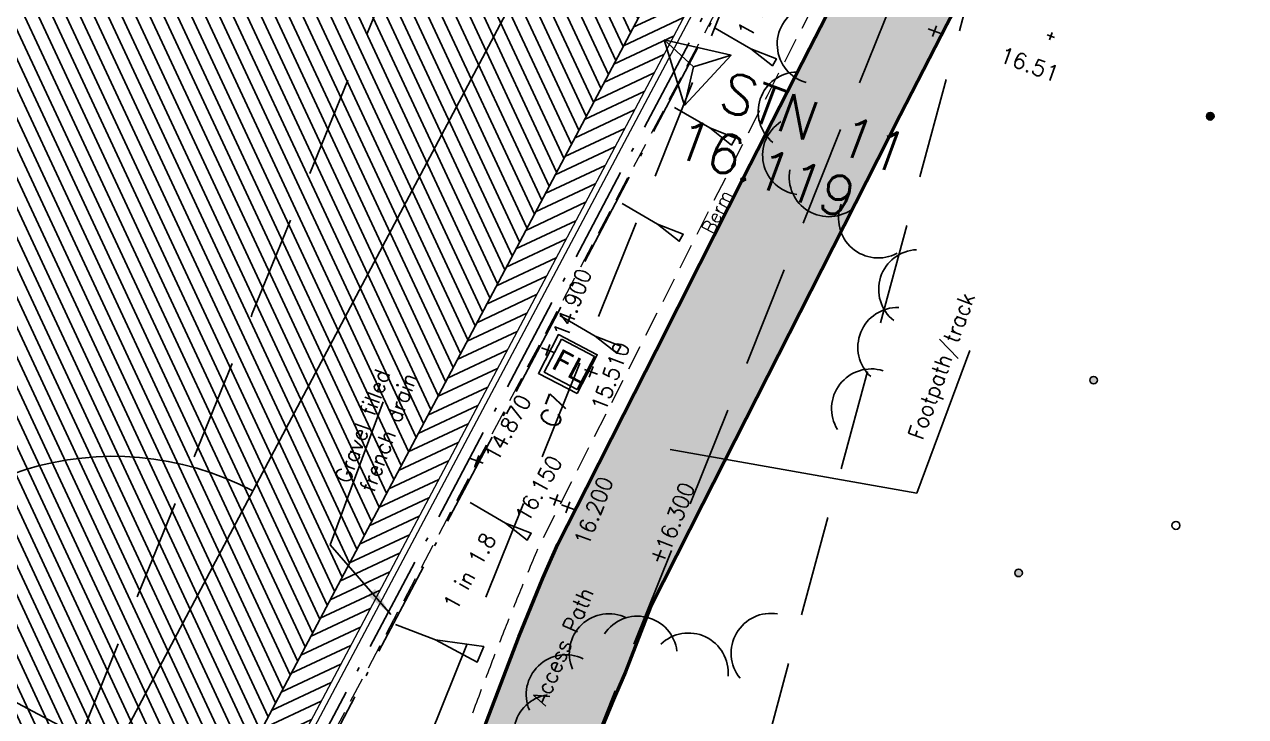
# Model space of a CAD drawing. Header units: millimetres. Extents: x 521005098 to 521837086, y 174609906 to 175681253.
# Drawn here: x 521441915 to 521472664, y 174704541 to 174721978 of the extents above; entities that cross this region are included whole.
import ezdxf

# ---------------------------------------------------------------- set-up
doc = ezdxf.new("R2010")
doc.units = ezdxf.units.MM
doc.header["$LTSCALE"] = 200
for name, pattern in [('layout$0$ACAD_ISO10W100', [18.5, 12, -3, 0.5, -3]), ('layout$0$DASHED', [19.05, 12.7, -6.35]), ('layout$0$HIDDEN', [9.525, 6.35, -3.175]), ('layout$0$survey$0$DASHED', [19.05, 12.7, -6.35])]:
    doc.linetypes.add(name, pattern=pattern)
for name, color, linetype in [('Gt Hatch', 8, 'Continuous'), ('layout$0$5-A-Side', 1, 'Continuous'), ('layout$0$CWAY-CHAN-PAD', 31, 'Continuous'), ('layout$0$ED-STORM', 3, 'Continuous'), ('layout$0$FL', 5, 'Continuous'), ('layout$0$GT Drain text', 3, 'Continuous'), ('layout$0$GT Landdrain', 150, 'layout$0$ACAD_ISO10W100'), ('layout$0$GT0-35TXT', 3, 'Continuous'), ('layout$0$HOCKEY', 7, 'Continuous'), ('layout$0$Kerb', 7, 'Continuous'), ('layout$0$PGM-BATTER-FILL', 8, 'Continuous'), ('layout$0$survey$0$CONTROL', 8, 'Continuous'), ('layout$0$survey$0$DETAIL', 8, 'Continuous'), ('layout$0$survey$0$LEVEL', 8, 'Continuous'), ('layout$0$survey$0$VEGETATION', 8, 'Continuous')]:
    doc.layers.add(name, color=color, linetype=linetype)
for name, color, linetype, lineweight in [('GT_Nfootpath', 2, 'Continuous', 50), ('layout$0$Fenceline', 7, 'Continuous', 13), ('SETTING-OUT', 3, 'Continuous', 50)]:
    doc.layers.add(name, color=color, linetype=linetype, lineweight=lineweight)
doc.styles.add('layout$0$GT1T0250', font='romans.shx', dxfattribs={"width": 0.95, "height": 500})
doc.styles.add('layout$0$GT1TO200', font='romans.shx', dxfattribs={"width": 0.95, "height": 400})
doc.styles.add('layout$0$GTANYHEIGHT', font='romans.shx', dxfattribs={"width": 0.95})
doc.styles.add('layout$0$ROMAN', font='verdana.ttf')
doc.styles.add('layout$0$survey$0$ROMANS', font='Romans.shx')
doc.dimstyles.new('layout$0$NOTEARROW', dxfattribs={"dimscale": 250, "dimtxt": 2, "dimasz": 3, "dimexe": 1, "dimexo": 1, "dimgap": 1, "dimtad": 2, "dimtih": 1, "dimtoh": 1, "dimdec": 4, "dimzin": 0, "dimdsep": 46, "dimtxsty": 'layout$0$GTANYHEIGHT', "dimcen": 3.5, "dimclrd": 7, "dimclre": 7, "dimclrt": 3, "dimadec": 0, "dimazin": 0, "dimtfac": 1, "dimtdec": 4, "dimtofl": 0, "dimtmove": 0, "dimatfit": 3, "dimfxl": 1, "dimtolj": 1, "dimtzin": 0, "dimarcsym": 0})

# ---------------------------------------------------------------- blocks, each defined once
blk = doc.blocks.new('layout')
at = {"layer": 'layout$0$survey$0$VEGETATION', "linetype": 'Continuous'}
h = blk.add_hatch(color=256, dxfattribs=at)
edge = h.paths.add_edge_path()
edge.add_arc((521471774.1, 174719664.5), 95.5, 0, 360)
h = blk.add_hatch(color=256, dxfattribs=at)
edge = h.paths.add_edge_path()
edge.add_arc((521465102.1, 174703499.3), 445.6, 0, 360)
edge = h.paths.add_edge_path()
edge.add_arc((521478192.5, 174703490.5), 95.5, 0, 360)
edge = h.paths.add_edge_path()
edge.add_arc((521478226.6, 174705977.2), 95.5, 0, 360)
edge = h.paths.add_edge_path()
edge.add_arc((521479776.5, 174709438.4), 222.8, 0, 360)
edge = h.paths.add_edge_path()
edge.add_arc((521468838.4, 174713015.5), 95.5, 0, 360)
edge = h.paths.add_edge_path()
edge.add_arc((521466948, 174708161.4), 95.5, 0, 360)
at = {"layer": 'layout$0$5-A-Side', "color": 7}
blk.add_arc((521444157, 174703596.4), 7500, 62.11325, 242.08269, dxfattribs=at)
at = {"layer": 'layout$0$CWAY-CHAN-PAD', "color": 3, "ltscale": 0.4}
for points in [[(521463471.2, 174718728.1), (521466190.7, 174724019.8), (521467377, 174726155.9), (521468384.4, 174727846.3), (521469743.2, 174729929.8), (521470789.8, 174731378.3), (521472312.1, 174733256.3), (521473549.8, 174734660.3), (521475414.9, 174736846.5), (521477197, 174739398.1), (521478088, 174741183), (521478646.8, 174742966.9), (521478861.1, 174744779.3), (521478749.3, 174746437.8), (521478346.2, 174748004.9), (521477766.2, 174748899.5), (521476974.3, 174750324.6), (521473204.5, 174751216.3)], [(521460980.9, 174720007.9), (521463720.9, 174725339.8), (521464949.9, 174727552.7), (521466008.2, 174729328.4), (521467434.5, 174731515.3), (521468565.7, 174733081.1), (521470173.4, 174735064.5), (521471434.4, 174736494.9), (521473196.9, 174738560.7), (521474783.6, 174740832.7), (521475482.9, 174742233.5), (521475896.8, 174743554.9), (521476050, 174744850.1), (521475973.1, 174745991.1), (521475827.4, 174746557.3)]]:
    blk.add_lwpolyline(points, dxfattribs=at)
for points in [[(521454414, 174686868.1), (521455214.5, 174687709.1, 0.3199045), (521455235.7, 174688869.7), (521454106.7, 174690516.9, -0.1306567), (521452594.2, 174694778.3), (521452327.3, 174698057, -0.0494673), (521452357.9, 174699793.7), (521453382.5, 174703963.4, -0.0125395), (521455241, 174708677.6), (521460980.9, 174720007.9)], [(521463486.4, 174718752.2), (521457681, 174707298.2, -0.0101497), (521456129.7, 174703407.1), (521455139, 174699468.3, 0.0494673), (521455118.1, 174698284.2), (521455384.9, 174695005.5, 0.1306567), (521456416.2, 174692100), (521458376.2, 174689240.5)]]:
    blk.add_lwpolyline(points, format="xyb", dxfattribs=at)
at = {"layer": 'layout$0$ED-STORM', "linetype": 'layout$0$DASHED'}
blk.add_lwpolyline([(521440094.4, 174696133.5), (521443323.8, 174704023.5), (521447653.4, 174714697.1), (521451623.2, 174724388.1), (521455892.1, 174734851.4), (521460407.7, 174746003.4), (521461180.4, 174747855.4)], dxfattribs=at)
at = {"layer": 'layout$0$Fenceline'}
for p, q in [((521471427, 174746548.3), (521423957, 174656900.8)), ((521471629.8, 174746610.7), (521446664, 174699462.6))]:
    blk.add_line(p, q, dxfattribs=at)
at = {"layer": 'layout$0$Fenceline', "linetype": 'layout$0$HIDDEN', "ltscale": 0.5}
blk.add_line((521472258.8, 174746730.2), (521447620, 174700199.6), dxfattribs=at)
blk.add_lwpolyline([(521460625.1, 174720190.8), (521463368.1, 174725528.3), (521464603.2, 174727752.2), (521465668.7, 174729540.1), (521467104.6, 174731741.8), (521468248, 174733324.3), (521469867.9, 174735322.8), (521471132.2, 174736757), (521472880, 174738805.6), (521474438.9, 174741037.7), (521475110.7, 174742383.5), (521475504, 174743638.9), (521475648.4, 174744860.2), (521475576.5, 174745927.3), (521475440, 174746457.7)], dxfattribs=at)
at = {"layer": 'layout$0$Fenceline', "linetype": 'layout$0$HIDDEN', "ltscale": 0.5, "flags": 128}
blk.add_lwpolyline([(521451997.2, 174697181.8), (521451928.6, 174698024.5, -0.0501536), (521451963.6, 174699865.2), (521452999.2, 174704080.1, -0.0126273), (521454878, 174708846.2), (521460624, 174720188.7)], format="xyb", dxfattribs=at)
at = {"layer": 'layout$0$FL', "color": 3}
for points in [[(521455833, 174712681.2), (521456339.2, 174713657.8), (521455362.6, 174714164), (521454856.4, 174713187.5)], [(521455442.1, 174714049.6), (521456270.6, 174713610.9), (521455831.9, 174712782.4), (521455003.4, 174713221.1)]]:
    blk.add_lwpolyline(points, close=True, dxfattribs=at)
at = {"layer": 'layout$0$GT Landdrain'}
for p, q in [((521447167.3, 174699760.8), (521470544.8, 174744043.4)), ((521447388.4, 174699644), (521470765.9, 174743926.7))]:
    blk.add_line(p, q, dxfattribs=at)
at = {"layer": 'layout$0$HOCKEY'}
for p, q in [((521444157, 174703596.4), (521465552.2, 174744001.4)), ((521444157, 174703596.4), (521463249.8, 174739653.3)), ((521444157, 174703596.4), (521458743.4, 174731142.8)), ((521395674.6, 174729268.7), (521444157, 174703596.4))]:
    blk.add_line(p, q, dxfattribs=at)
at = {"layer": 'layout$0$Kerb'}
blk.add_lwpolyline([(521415822.4, 174773728.9), (521469607.3, 174745248.8), (521424009.2, 174659136.2), (521370224.2, 174687616.4)], close=True, dxfattribs=at)
at = {"layer": 'layout$0$PGM-BATTER-FILL', "color": 7}
for points in [[(521459311.7, 174721882.2, -4340), (521460203.9, 174721366.3, -3997), (521460747.9, 174720935.3, -3768), (521460848.4, 174721108.2, -3768), (521460203.9, 174721366.3, -3997)], [(521458279.8, 174719886.7, -4340), (521459172, 174719370.8, -3997), (521459716.1, 174718939.8, -3768), (521459816.5, 174719112.8, -3768), (521459172, 174719370.8, -3997)], [(521456966.4, 174717463.7, -4340), (521457858.7, 174716947.8, -3997), (521458402.7, 174716516.8, -3768), (521458503.1, 174716689.7, -3768), (521457858.7, 174716947.8, -3997)], [(521455395.9, 174714642.1, -4340), (521456288.1, 174714126.2, -3997), (521456832.2, 174713695.2, -3768), (521456932.6, 174713868.1, -3768), (521456288.1, 174714126.2, -3997)], [(521453138.9, 174709932.1, -4340), (521454031.2, 174709416.2, -3997), (521454575.2, 174708985.2, -3768), (521454675.6, 174709158.1, -3768), (521454031.2, 174709416.2, -3997)], [(521451255.6, 174706863.4, -4340), (521452268.9, 174706471.9, -3997), (521453314.3, 174705909, -3768), (521453478.7, 174706304, -3768), (521452268.9, 174706471.9, -3997)]]:
    blk.add_polyline3d(points, dxfattribs=at)
at = {"layer": 'layout$0$survey$0$CONTROL', "linetype": 'Continuous'}
for p, q in [((521458758.4, 174720910.7), (521458025.1, 174721590.6)), ((521458025.1, 174721590.6), (521459713.8, 174721205.8)), ((521458536.2, 174719935.7), (521458025.1, 174721590.6)), ((521458025.1, 174721590.6), (521458758.4, 174720910.7)), ((521459713.8, 174721205.8), (521458536.2, 174719935.7)), ((521458758.4, 174720910.7), (521459713.8, 174721205.8)), ((521459713.8, 174721205.8), (521458758.4, 174720910.7)), ((521458536.2, 174719935.7), (521458758.4, 174720910.7)), ((521458758.4, 174720910.7), (521458536.2, 174719935.7))]:
    blk.add_line(p, q, dxfattribs=at)
at = {"layer": 'layout$0$survey$0$DETAIL', "linetype": 'layout$0$survey$0$DASHED', "flags": 128}
for points in [[(521474824.2, 174747188.6), (521463779, 174722594.1), (521453413.4, 174696780.8), (521445105.6, 174672362.2), (521442396.1, 174661510)], [(521475645.6, 174691023.2), (521469656, 174693676.4), (521466080.3, 174695347.3), (521464578.7, 174695414.3), (521462892, 174693926.2), (521461550.2, 174691529), (521459349.3, 174689942.5), (521456561.2, 174689959.9), (521454858.8, 174691119.8), (521460316.8, 174702774.7), (521465811.4, 174723125.7), (521472596.9, 174738823.8), (521473348.1, 174741183.1), (521474209.2, 174744545.6), (521474824.2, 174747188.6)], [(521460159.9, 174724047.4), (521449794.3, 174698234), (521441413.5, 174673618.4), (521438612.2, 174662454.8), (521438669.9, 174655553.6)]]:
    blk.add_lwpolyline(points, dxfattribs=at)
at = {"layer": 'layout$0$survey$0$DETAIL', "linetype": 'Continuous'}
blk.add_circle((521470910.3, 174709355.3), 100, dxfattribs=at)
at = {"layer": 'layout$0$survey$0$LEVEL', "flags": 128}
for points in [[(521467664.2, 174721714.8), (521467851.7, 174721645)], [(521467723.1, 174721586.2), (521467792.8, 174721773.7)]]:
    blk.add_lwpolyline(points, dxfattribs=at)
at = {"layer": 'layout$0$survey$0$VEGETATION', "linetype": 'Continuous'}
for centre in [(521471774.1, 174719664.5), (521468838.4, 174713015.5), (521466948, 174708161.4)]:
    blk.add_circle(centre, 95.5, dxfattribs=at)
for centre, start, end in [((521461870.1, 174721477.8), 115.15562, 254.42735), ((521461390.7, 174719779.3), 91.57867, 230.8504), ((521461503.2, 174718685.2), 122.57607, 261.8478), ((521462171.2, 174718134.1), 169.64236, 308.91409), ((521463415, 174717093.5), 159.11945, 298.39118), ((521464425.1, 174715303.9), 92.54522, 231.81696), ((521463901.6, 174713846.6), 88.39199, 227.66372), ((521463238.5, 174712299.6), 72.5772, 211.84893), ((521456635.1, 174706131.7), 63.98513, 203.25686), ((521457353.3, 174706069.2), 7.06184, 146.33357), ((521460710.1, 174706141.1), 80.15289, 219.42462), ((521458635.9, 174705646.2), 354.97436, 134.24609), ((521455548.8, 174705096.5), 63.98513, 203.25686), ((521455232.1, 174704099.8), 98.98595, 238.25768)]:
    blk.add_arc(centre, 1000, start, end, dxfattribs=at)
at = {"layer": 'layout$0$FL', "color": 3, "style": 'layout$0$GT1T0250', "width": 0.95}
blk.add_text('C7', height=500, rotation=68.29597, dxfattribs=at).set_placement((521455326.7, 174711770))
at = {"layer": 'layout$0$FL', "color": 3, "insert": (521455144.7, 174713335.9), "char_height": 562.5, "width": 937.5, "attachment_point": 7, "rotation": 332.09797, "style": 'layout$0$ROMAN'}
blk.add_mtext('FL', dxfattribs=at)
blk.add_mtext('FL', dxfattribs=at)
at = {"layer": 'layout$0$GT Drain text', "attachment_point": 1, "style": 'layout$0$GT1TO200'}
for s, insert, char_height, width, rotation in [('Berm', (521458948.8, 174716825), 342, 5989.429, 63.39686), ('Footpath/track', (521464152.4, 174711619.5), 400, 6654.921, 70), ('Gravel filled french drain', (521449717.4, 174710528.6), 400, 3468.823, 69.57696)]:
    blk.add_mtext(s, dxfattribs=dict(at, insert=insert, char_height=char_height, width=width, rotation=rotation))
at = {"layer": 'layout$0$GT0-35TXT', "style": 'layout$0$GT1TO200', "width": 0.95}
blk.add_text('Access Path', height=400, rotation=67.09409, dxfattribs=at).set_placement((521455041, 174704787.7))
at = {"layer": 'layout$0$GT0-35TXT', "color": 3, "char_height": 400, "width": 20360.17, "attachment_point": 1, "style": 'layout$0$GT1TO200'}
for s, insert, rotation in [('1 in 1.7', (521459841.7, 174721802.7), 60.9546), ('+', (521464545.2, 174721689.7), 69.57696), ('14.900', (521455208.3, 174714189.3), 69.58), ('+', (521454804.6, 174713655.6), 69.57696), ('15.510', (521456171.9, 174712340.4), 69.58), ('+', (521455894.4, 174713106.4), 69.57696), ('14.870', (521453475.6, 174711130.6), 60.9546), ('+', (521453020, 174710862.7), 69.57696), ('16.150', (521454247.3, 174709599.6), 60.58752), ('16.200', (521455740.8, 174708955.4), 69.20099), ('16.300', (521457796.7, 174708806.7), 69.20099), ('+', (521455009.9, 174709880.3), 69.57696), ('+', (521455311.7, 174709695.7), 69.57696), ('1 in 1.8', (521452441, 174707377), 60.9546), ('+', (521457605.1, 174708473.1), 69.57696)]:
    blk.add_mtext(s, dxfattribs=dict(at, insert=insert, rotation=rotation))
at = {"layer": 'layout$0$survey$0$CONTROL', "style": 'layout$0$survey$0$ROMANS'}
for s, p in [('STN 11', (521459336.6, 174719885.7)), ('16.119', (521458191.1, 174718704.2))]:
    blk.add_text(s, height=1000, rotation=339.57696, dxfattribs=at).set_placement(p)
at = {"layer": 'layout$0$survey$0$LEVEL', "style": 'layout$0$survey$0$ROMANS'}
blk.add_text('16.51', height=400, rotation=339.57696, dxfattribs=at).set_placement((521466430, 174721051.1))
at = {"layer": 'layout$0$GT Drain text'}
for points in [[(521458171.1, 174711266.9), (521464383.5, 174710167.2), (521465722.6, 174713763.3)], [(521451142.7, 174707109.9), (521449612.1, 174708871.5), (521450951.2, 174712467.6)]]:
    blk.add_leader(points, dimstyle='layout$0$NOTEARROW', dxfattribs=at)

msp = doc.modelspace()

# ---------------------------------------------------------------- hatches: boundary and pattern name
at = {"layer": 'Gt Hatch'}
h = msp.add_hatch(dxfattribs=at)
h.set_pattern_fill('ANSI31', color=8, scale=100, angle=90, style=0)
h.set_pattern_definition([(205, (0, 0), (134.1812981, -287.75272238), [])])
h.paths.add_polyline_path([(521370224.23877, 174687616.36338), (521415822.36999, 174773728.87136), (521469607.33751, 174745248.75779), (521424009.20629, 174659136.24982)], flags=16)
h.paths.add_polyline_path([(521368404.56748, 174686316.82639), (521415874.54316, 174775964.33058), (521471427.0088, 174746548.29478), (521423957.03311, 174656900.79059)])
h = msp.add_hatch(dxfattribs=at)
h.set_pattern_fill('ANSI31', color=80, scale=100, style=0)
h.set_pattern_definition([(115, (0, 0), (-287.75272238, -134.1812981), [])])
h.paths.add_polyline_path([(521370224.23877, 174687616.36338), (521415822.36999, 174773728.87136), (521469607.33751, 174745248.75779), (521424009.20629, 174659136.24982)])
at = {"layer": 'GT_Nfootpath'}
h = msp.add_hatch(dxfattribs=at)
h.set_pattern_fill('ANSI33', color=256, scale=100, style=0)
h.set_pattern_definition([(115, (0, 0), (-575.5054448, -268.3625962), []), (115, (153.6, 421.93), (-575.5054448, -268.3625962), [317.5, -158.75])])
h.paths.add_polyline_path([(521398309.93825, 174772805.4986), (521397165.5198, 174770019.26321), (521398503.26782, 174770273.03387), (521399313.02844, 174770410.00398), (521400001.74622, 174770571.75131), (521400936.29488, 174770890.3561), (521401486.90141, 174771142.62792), (521402399.83307, 174771830.73289), (521403189.5764, 174772765.81493), (521403630.33513, 174773471.77041), (521404475.61337, 174774960.51515), (521405407.82831, 174776383.33147), (521405973.22187, 174777079.92742), (521407111.46289, 174778162.9713), (521408775.56762, 174779150.74385), (521409847.43984, 174779535.66152), (521411014.06545, 174779781.71036), (521412237.10027, 174779906.70497), (521414561.96069, 174779725.67917), (521416094.99929, 174779327.90604), (521417532.99989, 174778814.30134), (521419599.92819, 174777817.93029), (521421222.72473, 174776839.56405), (521422826.79102, 174775738.19749), (521424671.8574, 174774355.21843), (521427363.81263, 174772261.0663), (521430131.44608, 174770163.22566), (521431858.78485, 174768961.63884), (521433611.56574, 174767866.984), (521442515.98261, 174763120.81895), (521447145.00348, 174760669.10202), (521449584.9826, 174759375.81896), (521454408.28527, 174756821.24696), (521454886.9826, 174756567.81896), (521455956.8522, 174756132.26003), (521457375.85382, 174755591.77502), (521458608.614, 174755395.56961), (521458924.55498, 174755265.90102), (521460420.43848, 174754651.96007), (521461788.22368, 174753908.50194), (521462289.89833, 174753652.91787), (521463711.8885, 174753135.35577), (521464712.75525, 174752814.90603), (521466130.26431, 174752328.81771), (521467323.95929, 174751863.35981), (521468186.96749, 174751576.13454), (521468981.71716, 174751266.74181), (521470773.93342, 174750433.71783), (521472979.55392, 174749510.29514), (521473823.06957, 174749157.14215), (521474399.14124, 174748714.3171), (521475092.07346, 174747958.4298), (521475580.82361, 174747156.65603), (521475827.41916, 174746557.3353), (521475991.39694, 174745719.17616), (521476030.87935, 174744688.58723), (521475955.49232, 174744051.11533), (521475797.67636, 174743238.4328), (521475415.14355, 174742097.80626), (521474956.07417, 174741178.17394), (521474520.0187, 174740455.27947), (521473677.21337, 174739248.52536), (521472961.82339, 174738285.24658), (521472396.23703, 174737622.30133), (521471596.99999, 174736685.48524), (521470428.22538, 174735353.54822), (521469784.11804, 174734584.23083), (521469045.79271, 174733673.35799), (521468074.9228, 174732401.78074), (521466722.18173, 174730423.18376), (521465276.55453, 174728100.81291), (521464372.6124, 174726513.23406), (521463644.80132, 174725191.65663), (521461681.04449, 174721370.40602), (521460007.04856, 174718085.64789), (521458924.88863, 174715949.4932), (521457818.80684, 174713766.1174), (521457004.52566, 174712158.74817), (521456066.23407, 174710306.58573), (521455345.03465, 174708882.9574), (521454969.54037, 174708030.37823), (521454368.19536, 174706549.62352), (521453539.27754, 174704389.46162), (521453288.33807, 174703580.37836), (521452882.69222, 174701929.4292), (521452413.37833, 174700019.35574), (521452305.59707, 174699129.24632), (521452374.46505, 174697477.61309), (521452570.38293, 174695070.62374), (521452691.76704, 174694004.93243), (521453267.32703, 174692047.69893), (521454023.46363, 174690640.51737), (521455235.74099, 174688869.71934), (521455402.42647, 174688174.32681), (521454961.61144, 174687443.43111), (521454916.35645, 174687395.88278), (521454413.99751, 174686868.06639), (521454811.14232, 174687104.25833), (521456940.36864, 174688306.19388), (521459833.47795, 174688123.95983), (521458927.46064, 174688650.29222), (521458376.24121, 174689240.49207), (521457754.09435, 174690148.12892), (521457269.26265, 174690855.4396), (521456658.24174, 174691746.84504), (521456178.2086, 174692476.38991), (521455575.33516, 174693918.13957), (521455384.94398, 174695005.49645), (521455316.86135, 174695841.93958), (521455148.22327, 174697913.77724), (521455113.1426, 174699192.70888), (521455424.39637, 174700603.0216), (521455746.30616, 174701882.76805), (521456059.14297, 174703126.44504), (521456160.79738, 174703622.52467), (521457052.14404, 174705665.00305), (521457680.96586, 174707298.18616), (521458999.01559, 174709898.66083), (521460900.91636, 174713651.05699), (521461993.87571, 174715807.43474), (521463967.04983, 174719692.86919), (521465139.1962, 174721973.7346), (521466602.3176, 174724761.01196), (521467543.20436, 174726434.80719), (521468947.50169, 174728709.65467), (521470479.68987, 174730949.07401), (521472654.62607, 174733644.90411), (521474811.17309, 174736138.84243), (521476437.17138, 174738310.21641), (521477905.04473, 174740816.56981), (521478646.78513, 174742966.90016), (521478861.11255, 174744779.25054), (521478749.30585, 174746437.84267), (521478525.9215, 174747306.26915), (521478149.68288, 174748307.99989), (521477674.88788, 174749063.74586), (521476958.89356, 174750328.19169), (521475029.03428, 174750784.67794), (521474166.05462, 174750988.80597), (521472654.80148, 174751402.14968), (521471254.19994, 174751875.81138), (521470374.62579, 174752267.46565), (521469220.18078, 174752813.15671), (521467963.37719, 174753190.7532), (521466796.3662, 174753679.08523), (521466169.71848, 174753923.4342), (521465168.92273, 174754243.8612), (521463552.44796, 174754789.65404), (521462467.15543, 174755221.20634), (521461657.5039, 174755637.62187), (521459759.12905, 174756533.80746), (521459311.39756, 174756643.24176), (521458149.36014, 174756928.19632), (521456622.38267, 174757392.43268), (521455513.49541, 174757951.51888), (521454629.49541, 174758420.51888), (521451978.49541, 174759824.51888), (521444077.31048, 174764010.0412), (521437007.31048, 174767754.0412), (521434193.22526, 174769289.2949), (521433178.3407, 174769902.68945), (521432048.65558, 174770659.82421), (521430643.02395, 174771672.04229), (521426080.90996, 174775185.18483), (521424194.3644, 174776613.09557), (521423501.77406, 174777115.91672), (521422525.79703, 174777790.58083), (521421263.80582, 174778600.41207), (521420123.25849, 174779254.53269), (521418709.4999, 174779952.62189), (521417810.35475, 174780333.14658), (521416663.71028, 174780737.17001), (521415062.41005, 174781165.19871), (521413970.4204, 174781337.4438), (521412789.21762, 174781434.60672), (521411392.68857, 174781358.0679), (521410236.05364, 174781188.44057), (521408966.25584, 174780828.94616), (521408188.46899, 174780549.63684), (521407165.95252, 174780026.23209), (521406416.01883, 174779536.56482), (521405540.31202, 174778812.3675), (521404569.41144, 174777769.71715), (521403818.84886, 174776750.56354), (521403171.62039, 174775732.21508), (521402750.8897, 174775003.36294), (521402135.89687, 174773938.81298), (521401793.06533, 174773389.70574), (521401402.6573, 174772980.31199), (521400833.56298, 174772511.80489), (521400295.40332, 174772312.68876), (521399588.95838, 174772344.24138), (521398756.62346, 174772626.77393)])

# ---------------------------------------------------------------- linework, layer by layer
at = {"layer": 'SETTING-OUT', "color": 8}
for points in [[(521455235.74099, 174688869.71934), (521454023.46362, 174690640.51737), (521454023.46363, 174690640.51737), (521453267.32703, 174692047.69893), (521452691.76704, 174694004.93243), (521452570.38293, 174695070.62373), (521452374.46505, 174697477.61309), (521452305.59707, 174699129.24632), (521452413.37833, 174700019.35574), (521452882.69222, 174701929.4292), (521453288.33808, 174703580.37836), (521453539.27754, 174704389.46162), (521454368.19536, 174706549.62352), (521454969.54037, 174708030.37824), (521455345.03465, 174708882.9574), (521456066.23407, 174710306.58573), (521457004.52566, 174712158.74817), (521457818.80684, 174713766.1174), (521458924.88863, 174715949.4932), (521460007.04855, 174718085.64787), (521461681.04449, 174721370.40601), (521463644.80133, 174725191.65663)], [(521466602.3176, 174724761.01196), (521465139.1962, 174721973.73459), (521463967.04983, 174719692.86919), (521461993.87571, 174715807.43474), (521460900.91636, 174713651.05699), (521458999.01559, 174709898.66083), (521457680.96586, 174707298.18616), (521457052.14404, 174705665.00305), (521456160.79738, 174703622.52467), (521456059.14297, 174703126.44504), (521455746.30616, 174701882.76805), (521455424.39637, 174700603.0216), (521455113.1426, 174699192.70888), (521455148.22327, 174697913.77724), (521455316.86135, 174695841.93958), (521455384.94398, 174695005.49645), (521455575.33516, 174693918.13957), (521456178.2086, 174692476.38991), (521456658.24174, 174691746.84504), (521457269.26265, 174690855.4396), (521457754.09435, 174690148.12892), (521458376.24121, 174689240.49207), (521458927.46064, 174688650.29222)]]:
    msp.add_lwpolyline(points, dxfattribs=at)

# ---------------------------------------------------------------- block references
msp.add_blockref('layout', (0, 0))

doc.saveas('drawing.dxf')
